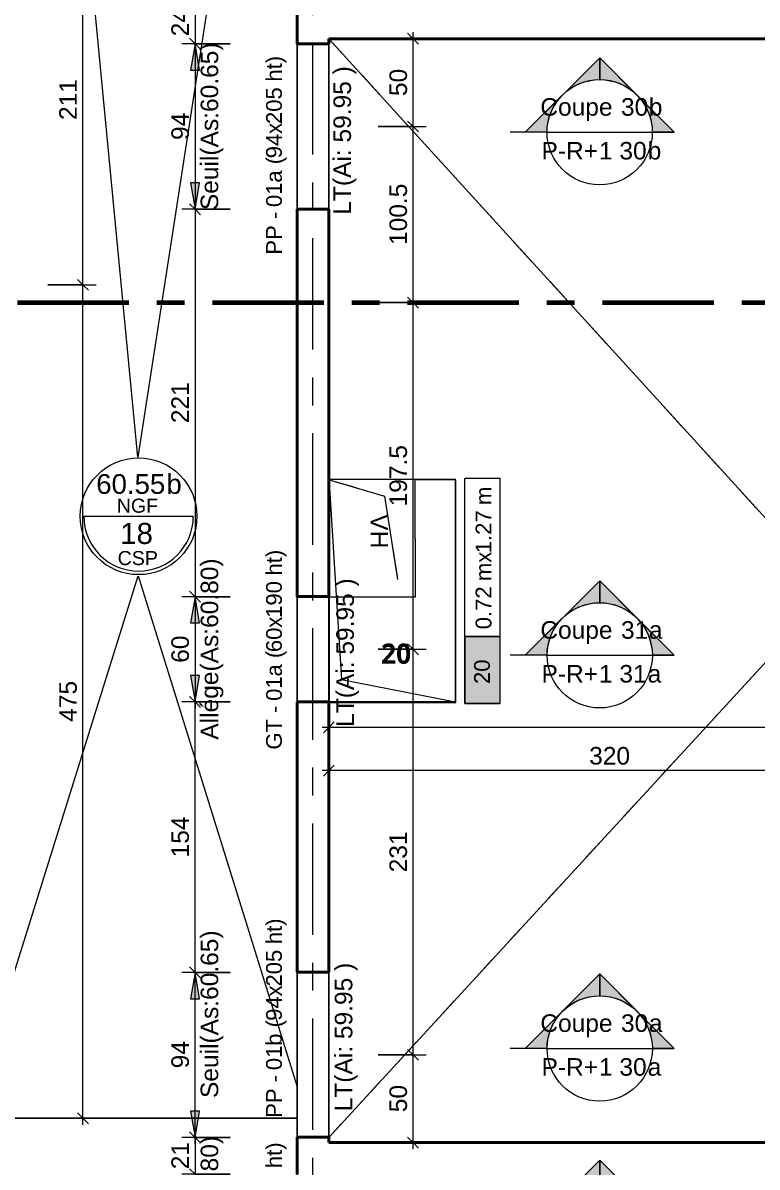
# Model space of a CAD drawing. Header units: metres. Extents: x 399 to 3028, y -427 to 863.
# Drawn here: x 459.25 to 463.43, y -417.55 to -411.04 of the extents above; entities that cross this region are included whole.
import ezdxf

# ---------------------------------------------------------------- set-up
doc = ezdxf.new("R2010")
doc.units = ezdxf.units.M
doc.linetypes.add('Ligne de quadrillage', pattern=[1.11125, 0.635, -0.15875, 0.15875, -0.15875])
doc.linetypes.add('Tiret', pattern=[0.3175, 0.15875, -0.15875])
for name, color, linetype, lineweight in [('02-Gaines numerotées_Stylo_No__83', 7, 'Continuous', 18), ('A-ANNO-DIMS', 211, 'Continuous', 9), ('A-ANNO-DIMS-50', 211, 'Continuous', 9), ('A-DETL', 90, 'Continuous', 18), ('A-DETL-GENF', 92, 'Continuous', 18), ('A-DOOR-IDEN', 31, 'Continuous', 18), ('A-FLOR', 192, 'Continuous', 18), ('A-GENM', 13, 'Continuous', 18), ('A-GENM-IDEN', 13, 'Continuous', 18), ('A-GLAZ-IDEN', 152, 'Continuous', 18), ('A-WALL', 113, 'Continuous', 18), ('G-ANNO-DIMS', 111, 'Continuous', 9), ('G-ANNO-SYMB', 111, 'Continuous', 9), ('R_1 - Openings_dwg', 8, 'Continuous', 18), ('S-FLOR-SYMB', 171, 'Continuous', 9), ('S-GRID', 1, 'Continuous', 9)]:
    doc.layers.add(name, color=color, linetype=linetype, lineweight=lineweight)
doc.styles.add('Arial', font='arial.ttf', dxfattribs={"height": 0.1})
doc.styles.add('Arial_10', font='arial.ttf', dxfattribs={"height": 0.12})
doc.styles.add('Arial_6', font='arial.ttf', dxfattribs={"height": 0.09})
doc.styles.add('Arial_8', font='arial.ttf', dxfattribs={"height": 0.0016})
doc.styles.add('Arial_9', font='arial.ttf', dxfattribs={"height": 0.1125})
doc.styles.add('Malgun Gothic Semilight_B', font='', dxfattribs={"height": 0.115})
doc.styles.get('Malgun Gothic Semilight_B').set_extended_font_data('Malgun Gothic Semilight', bold=True)
doc.dimstyles.new('AES-_COTATION_1_50', dxfattribs={"dimscale": 0.3048, "dimtxt": 0.102026, "dimasz": 0.205052, "dimexe": 0.246063, "dimexo": 0.0625, "dimgap": 0.016404, "dimtad": 1, "dimdec": 1, "dimlfac": 100, "dimrnd": 0.5, "dimdsep": 46, "dimtxsty": 'Arial', "dimblk1": 'OBLIQUE', "dimblk2": 'OBLIQUE', "dimsah": 1, "dimcen": 0.09, "dimdle": 0.123031, "dimazin": 0, "dimtfac": 1, "dimtdec": 4, "dimtix": 1, "dimtmove": 0, "dimatfit": 3, "dimfxl": 0.656168, "dimfxlon": 1, "dimtvp": 1, "dimtolj": 1, "dimtzin": 0, "dimarcsym": 2})
doc.dimstyles.new('AES-_COTATION_1_50_2', dxfattribs={"dimscale": 0.3048, "dimtxt": 0.102026, "dimasz": 0.205052, "dimexe": 0.246063, "dimexo": 0.0625, "dimgap": 0.016404, "dimtad": 1, "dimdec": 1, "dimlfac": 100, "dimrnd": 0.5, "dimdsep": 46, "dimtxsty": 'Arial', "dimblk1": 'OBLIQUE', "dimblk2": 'OBLIQUE', "dimsah": 1, "dimcen": 0.09, "dimdle": 0.123031, "dimazin": 0, "dimtfac": 1, "dimtdec": 4, "dimtix": 1, "dimtmove": 0, "dimatfit": 3, "dimfxl": 0.656168, "dimfxlon": 1, "dimtvp": 1, "dimtolj": 1, "dimtzin": 0, "dimarcsym": 2})
doc.dimstyles.new('AES-_COTATION_Allège_1_50', dxfattribs={"dimscale": 0.3048, "dimtxt": 0.102026, "dimasz": 0.492126, "dimexe": 0.246063, "dimexo": 0.0625, "dimgap": 0.016404, "dimtad": 1, "dimdec": 1, "dimlfac": 100, "dimrnd": 0.5, "dimdsep": 46, "dimtxsty": 'Arial', "dimsah": 1, "dimcen": 0.09, "dimdle": 0.123031, "dimazin": 0, "dimtfac": 1, "dimtdec": 4, "dimtix": 1, "dimtmove": 0, "dimatfit": 3, "dimfxl": 0.656168, "dimfxlon": 1, "dimtvp": 1, "dimtolj": 1, "dimtzin": 0, "dimarcsym": 2})

# ---------------------------------------------------------------- blocks, each defined once
blk = doc.blocks.new('VAU_Réservation_Rectangulaire1 - VAU_Réservation_Rectangulaire-1310797-AES_EXE_BET_TZ_R_1_COF_0100-Plan coffrage PH R_1 Diffusion')
at = {"layer": 'A-DETL-GENF'}
for p, q in [((-0.3613, 0.6342), (-0.3613, -0.6342)), ((-0.3613, 0.6342), (0.3613, 0.6342)), ((0.3613, 0.6342), (-0.3613, 0.6342)), ((-0.3613, 0.6342), (-0.3613, -0.6342)), ((-0.289, 0.5074), (0.3613, 0.6342)), ((0.3613, 0.6342), (0.3613, -0.6342)), ((-0.3251, -0.0626), (-0.289, 0.5074)), ((-0.3601, -0.6148), (-0.3251, -0.0626)), ((-0.3613, -0.6342), (-0.3601, -0.6148)), ((-0.3613, -0.6342), (0.3613, -0.6342))]:
    blk.add_line(p, q, dxfattribs=at)
blk = doc.blocks.new('R_1 - Openings_dwg-817627-AES_EXE_BET_TZ_R_1_COF_0100-Plan coffrage PH R_1 Diffusion')
at = {"layer": '02-Gaines numerotées_Stylo_No__83', "flags": 128}
blk.add_lwpolyline([(752.7937, -279.9372), (752.3141, -280.0371), (752.4364, -280.6246), (753.1431, -280.4774), (752.8845, -279.2356), (752.6574, -279.2829)], close=True, dxfattribs=at)
blk.add_lwpolyline([(752.1777, -279.3829), (752.5064, -279.4101), (752.676, -279.8601)], dxfattribs=at)
at = {"layer": 'A-DETL', "linetype": 'Tiret', "flags": 128}
blk.add_lwpolyline([(752.7937, -279.9372), (752.3141, -280.0371), (752.4364, -280.6246), (753.1431, -280.4774), (752.8845, -279.2356), (752.6574, -279.2829)], close=True, dxfattribs=at)
blk.add_lwpolyline([(752.1777, -279.3829), (752.5064, -279.4101), (752.676, -279.8601)], dxfattribs=at)
at = {"layer": '02-Gaines numerotées_Stylo_No__83', "attachment_point": 1}
for s, insert, char_height, width, rotation, line_spacing_factor, style in [('\\fArial|b0|i0|c178|p34|;V', (752.5476, -279.5062), 0.1, 0.111408, 281.77053, 0.941778, 'Arial'), ('\\fArial|b0|i0|c178|p34|;H', (752.5669, -279.5989), 0.1, 0.119978, 281.77053, 0.941778, 'Arial'), ('20', (752.6585, -280.2362), 0.115, 0.209023, 11.76477, 1.113779, 'Malgun Gothic Semilight_B')]:
    blk.add_mtext(s, dxfattribs=dict(at, insert=insert, char_height=char_height, width=width, rotation=rotation, line_spacing_factor=line_spacing_factor, style=style))
at = {"layer": 'A-DETL', "color": 7, "linetype": 'Tiret', "attachment_point": 1}
for s, insert, char_height, width, rotation, line_spacing_factor, style in [('\\fArial|b0|i0|c178|p34|;V', (752.5476, -279.5062), 0.1, 0.111408, 281.77053, 0.941778, 'Arial'), ('\\fArial|b0|i0|c178|p34|;H', (752.5669, -279.5989), 0.1, 0.119978, 281.77053, 0.941778, 'Arial'), ('20', (752.6585, -280.2362), 0.115, 0.209023, 11.76477, 1.113779, 'Malgun Gothic Semilight_B')]:
    blk.add_mtext(s, dxfattribs=dict(at, insert=insert, char_height=char_height, width=width, rotation=rotation, line_spacing_factor=line_spacing_factor, style=style))
blk = doc.blocks.new('DIMBLOCK187-AES_EXE_BET_TZ_R_1_COF_0100-Plan coffrage PH R_1 Diffusion')
at = {"layer": 'A-ANNO-DIMS-50', "transparency": 16777216}
for p, q in [((461.2738, -416.9146), (461.5488, -416.9146)), ((461.4738, -416.9146), (461.2738, -416.9146)), ((461.4738, -416.9146), (461.4426, -416.8834)), ((461.4738, -417.4522), (461.4738, -416.9146)), ((461.4738, -416.9146), (461.5051, -416.9459)), ((461.4738, -417.4147), (461.4426, -417.3834)), ((461.2738, -417.4147), (461.5488, -417.4147)), ((461.4738, -417.4147), (461.2738, -417.4147)), ((461.4738, -417.4147), (461.5051, -417.4459))]:
    blk.add_line(p, q, dxfattribs=at)
at = {"layer": 'A-ANNO-DIMS-50', "color": 0, "transparency": 16777216, "insert": (461.339, -417.2416), "char_height": 0.1, "width": 0.184588, "attachment_point": 1, "rotation": 90, "line_spacing_factor": 0.941778, "style": 'Arial'}
blk.add_mtext('50', dxfattribs=at)
blk = doc.blocks.new('_Oblique')
at = {"color": 0, "linetype": 'ByBlock', "lineweight": -2}
blk.add_line((-0.5, -0.5), (0.5, 0.5), dxfattribs=at)
blk = doc.blocks.new('DIMBLOCK188-AES_EXE_BET_TZ_R_1_COF_0100-Plan coffrage PH R_1 Diffusion')
at = {"layer": 'A-ANNO-DIMS-50', "transparency": 16777216}
for p, q in [((461.4738, -414.6043), (461.4426, -414.5731)), ((461.2738, -414.6043), (461.5488, -414.6043)), ((461.4738, -414.6043), (461.2738, -414.6043)), ((461.4738, -416.9146), (461.4738, -414.6043)), ((461.4738, -414.6043), (461.5051, -414.6356)), ((461.2738, -416.9146), (461.5488, -416.9146)), ((461.4738, -416.9146), (461.2738, -416.9146)), ((461.4738, -416.9146), (461.4426, -416.8834)), ((461.4738, -416.9146), (461.5051, -416.9459))]:
    blk.add_line(p, q, dxfattribs=at)
at = {"layer": 'A-ANNO-DIMS-50', "color": 0, "transparency": 16777216, "insert": (461.339, -415.8749), "char_height": 0.1, "width": 0.276883, "attachment_point": 1, "rotation": 90, "line_spacing_factor": 0.941778, "style": 'Arial'}
blk.add_mtext('231', dxfattribs=at)
blk = doc.blocks.new('DIMBLOCK189-AES_EXE_BET_TZ_R_1_COF_0100-Plan coffrage PH R_1 Diffusion')
at = {"layer": 'A-ANNO-DIMS-50', "transparency": 16777216}
for p, q in [((461.2738, -412.6293), (461.5488, -412.6293)), ((461.4738, -412.6293), (461.2738, -412.6293)), ((461.4738, -412.6293), (461.4426, -412.598)), ((461.4738, -414.6043), (461.4738, -412.6293)), ((461.4738, -412.6293), (461.5051, -412.6605)), ((461.4738, -414.6043), (461.4426, -414.5731)), ((461.2738, -414.6043), (461.5488, -414.6043)), ((461.4738, -414.6043), (461.2738, -414.6043)), ((461.4738, -414.6043), (461.5051, -414.6356))]:
    blk.add_line(p, q, dxfattribs=at)
at = {"layer": 'A-ANNO-DIMS-50', "color": 0, "transparency": 16777216, "insert": (461.339, -413.7902), "char_height": 0.1, "width": 0.416266, "attachment_point": 1, "rotation": 90, "line_spacing_factor": 0.941778, "style": 'Arial'}
blk.add_mtext('197.5', dxfattribs=at)
blk = doc.blocks.new('DIMBLOCK190-AES_EXE_BET_TZ_R_1_COF_0100-Plan coffrage PH R_1 Diffusion')
at = {"layer": 'A-ANNO-DIMS-50', "transparency": 16777216}
for p, q in [((461.4738, -411.6257), (461.4426, -411.5945)), ((461.2738, -411.6257), (461.5488, -411.6257)), ((461.4738, -411.6257), (461.2738, -411.6257)), ((461.4738, -412.6293), (461.4738, -411.6257)), ((461.4738, -411.6257), (461.5051, -411.657)), ((461.2738, -412.6293), (461.5488, -412.6293)), ((461.4738, -412.6293), (461.2738, -412.6293)), ((461.4738, -412.6293), (461.4426, -412.598)), ((461.4738, -412.6293), (461.5051, -412.6605))]:
    blk.add_line(p, q, dxfattribs=at)
at = {"layer": 'A-ANNO-DIMS-50', "color": 0, "transparency": 16777216, "insert": (461.339, -412.3009), "char_height": 0.1, "width": 0.416266, "attachment_point": 1, "rotation": 90, "line_spacing_factor": 0.941778, "style": 'Arial'}
blk.add_mtext('100.5', dxfattribs=at)
blk = doc.blocks.new('DIMBLOCK191-AES_EXE_BET_TZ_R_1_COF_0100-Plan coffrage PH R_1 Diffusion')
at = {"layer": 'A-ANNO-DIMS-50', "transparency": 16777216}
for p, q in [((461.2738, -411.1254), (461.5488, -411.1254)), ((461.4738, -411.1254), (461.2738, -411.1254)), ((461.4738, -411.1254), (461.4426, -411.0942)), ((461.4738, -411.6257), (461.4738, -411.0879)), ((461.4738, -411.1254), (461.5051, -411.1567)), ((461.4738, -411.6257), (461.4426, -411.5945)), ((461.2738, -411.6257), (461.5488, -411.6257)), ((461.4738, -411.6257), (461.2738, -411.6257)), ((461.4738, -411.6257), (461.5051, -411.657))]:
    blk.add_line(p, q, dxfattribs=at)
at = {"layer": 'A-ANNO-DIMS-50', "color": 0, "transparency": 16777216, "insert": (461.339, -411.4525), "char_height": 0.1, "width": 0.184588, "attachment_point": 1, "rotation": 90, "line_spacing_factor": 0.941778, "style": 'Arial'}
blk.add_mtext('50', dxfattribs=at)
blk = doc.blocks.new('DIMBLOCK208-AES_EXE_BET_TZ_R_1_COF_0100-Plan coffrage PH R_1 Diffusion')
at = {"layer": 'A-ANNO-DIMS-50', "transparency": 16777216}
for p, q in [((460.9934, -415.4956), (460.9934, -415.2206)), ((464.1919, -415.4956), (464.1919, -415.2206)), ((464.1919, -415.2956), (460.9559, -415.2956)), ((460.9934, -415.2956), (460.9622, -415.3268)), ((460.9934, -415.2956), (461.0247, -415.2643)), ((460.9934, -415.2956), (460.9934, -415.4956)), ((464.1919, -415.2956), (464.1606, -415.3268)), ((464.1919, -415.2956), (464.2231, -415.2643)), ((464.1919, -415.2956), (464.1919, -415.4956))]:
    blk.add_line(p, q, dxfattribs=at)
at = {"layer": 'A-ANNO-DIMS-50', "color": 0, "transparency": 16777216, "insert": (462.4773, -415.1608), "char_height": 0.1, "width": 0.276883, "attachment_point": 1, "line_spacing_factor": 0.941778, "style": 'Arial'}
blk.add_mtext('320', dxfattribs=at)
blk = doc.blocks.new('DIMBLOCK209-AES_EXE_BET_TZ_R_1_COF_0100-Plan coffrage PH R_1 Diffusion')
at = {"layer": 'A-ANNO-DIMS-50', "transparency": 16777216}
for p, q in [((460.9934, -415.2495), (460.9934, -414.9745)), ((467.3908, -415.2495), (467.3908, -414.9745)), ((467.4283, -415.0495), (460.9559, -415.0495)), ((460.9934, -415.0495), (460.9622, -415.0808)), ((460.9934, -415.0495), (461.0247, -415.0183)), ((460.9934, -415.0495), (460.9934, -415.2495)), ((467.3908, -415.0495), (467.3595, -415.0808)), ((467.3908, -415.0495), (467.422, -415.0183)), ((467.3908, -415.0495), (467.3908, -415.2495))]:
    blk.add_line(p, q, dxfattribs=at)
at = {"layer": 'A-ANNO-DIMS-50', "color": 0, "transparency": 16777216, "insert": (464.0187, -414.9147), "char_height": 0.1, "width": 0.416266, "attachment_point": 1, "line_spacing_factor": 0.941778, "style": 'Arial'}
blk.add_mtext('639.5', dxfattribs=at)
blk = doc.blocks.new('Coupe - M_Section Head - Filled-24181-AES_EXE_BET_TZ_R_1_COF_0100-Plan coffrage PH R_1 Diffusion')
at = {"layer": 'G-ANNO-SYMB'}
h = blk.add_hatch(color=256, dxfattribs=at)
edge = h.paths.add_edge_path()
edge.add_line((-0.006, 0.00849), (-0.006, 0.006))
edge.add_arc((-0.006, 0), 0.006, 90, 135)
edge.add_line((-0.01024, 0.00424), (-0.006, 0.00849))
h = blk.add_hatch(color=256, dxfattribs=at)
edge = h.paths.add_edge_path()
edge.add_line((-0.006, 0.00849), (-0.00176, 0.00424))
edge.add_arc((-0.006, 0), 0.006, 45, 90)
edge.add_line((-0.006, 0.006), (-0.006, 0.00849))
h = blk.add_hatch(color=256, dxfattribs=at)
edge = h.paths.add_edge_path()
edge.add_line((-0.01449, 0), (-0.01024, 0.00424))
edge.add_arc((-0.006, 0), 0.006, 135, 180)
edge.add_line((-0.012, 0), (-0.01449, 0))
h = blk.add_hatch(color=256, dxfattribs=at)
edge = h.paths.add_edge_path()
edge.add_line((0.00249, 0), (0, 0))
edge.add_arc((-0.006, 0), 0.006, 360, 405)
edge.add_line((-0.00176, 0.00424), (0.00249, 0))
at = {"layer": 'G-ANNO-SYMB', "lineweight": 18}
for p, q in [((-0.006, 0.00849), (-0.01449, 0)), ((-0.006, 0.00849), (-0.01024, 0.00424)), ((-0.006, 0.00849), (0.00249, 0)), ((-0.006, 0.006), (-0.006, 0.00849)), ((-0.006, 0.00849), (-0.006, 0.006)), ((-0.00176, 0.00424), (-0.006, 0.00849)), ((-0.01024, 0.00424), (-0.01449, 0)), ((0.00249, 0), (-0.00176, 0.00424)), ((-0.01449, 0), (-0.012, 0)), ((0, 0), (0.00249, 0)), ((-0.012, 0), (-0.01449, 0)), ((0, 0), (0.00249, 0))]:
    blk.add_line(p, q, dxfattribs=at)
for start, end in [(360, 180), (90, 135), (45, 90), (135, 180), (360, 45), (180, 360)]:
    blk.add_arc((-0.006, 0), 0.006, start, end, dxfattribs=at)
blk = doc.blocks.new('ETQ_SOL_Rectangulaire - RSV_Rect_HZ-1265007-AES_EXE_BET_TZ_R_1_COF_0100-Plan coffrage PH R_1 Diffusion')
at = {"layer": 'A-GENM-IDEN', "lineweight": 9}
blk.add_hatch(color=256, dxfattribs=at).paths.add_polyline_path([(0, -0.002), (-0.00765, -0.002), (-0.00765, 0.002), (0, 0.002)])
at = {"layer": 'A-GENM-IDEN'}
for p, q in [((-0.00765, -0.002), (-0.00765, 0.002)), ((-0.00765, 0.002), (0.01798, 0.002)), ((0, 0.002), (-0.00765, 0.002)), ((-0.00765, 0.002), (-0.00765, -0.002)), ((0, 0.002), (0, -0.002)), ((0, -0.002), (0, 0.002)), ((0.01798, -0.002), (0.01798, 0.002)), ((-0.00765, -0.002), (0.01798, -0.002)), ((-0.00765, -0.002), (0, -0.002))]:
    blk.add_line(p, q, dxfattribs=at)
blk = doc.blocks.new('DIMBLOCK517-AES_EXE_BET_TZ_R_1_COF_0100-Plan coffrage PH R_1 Diffusion')
at = {"layer": 'A-ANNO-DIMS-50', "transparency": 16777216}
for points in [[(460.2309, -417.5947), (460.2044, -417.7447), (460.2573, -417.7447)], [(460.2309, -418.1947), (460.2573, -418.0447), (460.2044, -418.0447)]]:
    blk.add_hatch(color=256, dxfattribs=at).paths.add_polyline_path(points)
for p, q in [((460.4309, -417.5947), (460.1559, -417.5947)), ((460.2309, -417.5947), (460.2044, -417.7447)), ((460.2309, -417.5572), (460.2309, -418.2322)), ((460.2573, -417.7447), (460.2309, -417.5947)), ((460.2309, -417.5947), (460.4309, -417.5947)), ((460.2044, -417.7447), (460.2573, -417.7447)), ((460.2573, -418.0447), (460.2044, -418.0447)), ((460.2044, -418.0447), (460.2309, -418.1947)), ((460.2309, -418.1947), (460.2573, -418.0447)), ((460.4309, -418.1947), (460.1559, -418.1947)), ((460.2309, -418.1947), (460.4309, -418.1947))]:
    blk.add_line(p, q, dxfattribs=at)
at = {"layer": 'A-ANNO-DIMS-50', "color": 0, "transparency": 16777216, "char_height": 0.1, "attachment_point": 1, "line_spacing_factor": 0.941778, "style": 'Arial'}
for s, insert, width, rotation in [('Allége(As:60.80)', (460.263, -418.4095), 1.235613, 90.00085), ('60', (460.0961, -417.9716), 0.184588, 90)]:
    blk.add_mtext(s, dxfattribs=dict(at, insert=insert, width=width, rotation=rotation))
blk = doc.blocks.new('DIMBLOCK518-AES_EXE_BET_TZ_R_1_COF_0100-Plan coffrage PH R_1 Diffusion')
at = {"layer": 'A-ANNO-DIMS-50', "transparency": 16777216}
for p, q in [((460.4309, -417.3847), (460.1559, -417.3847)), ((460.2309, -417.3847), (460.1996, -417.3534)), ((460.2309, -417.3472), (460.2309, -417.6322)), ((460.2309, -417.3847), (460.2621, -417.4159)), ((460.2309, -417.3847), (460.4309, -417.3847)), ((460.4309, -417.5947), (460.1559, -417.5947)), ((460.2309, -417.5947), (460.1996, -417.5634)), ((460.2309, -417.5947), (460.2621, -417.6259)), ((460.2309, -417.5947), (460.4309, -417.5947))]:
    blk.add_line(p, q, dxfattribs=at)
at = {"layer": 'A-ANNO-DIMS-50', "color": 0, "transparency": 16777216, "insert": (460.0961, -417.5666), "char_height": 0.1, "width": 0.184588, "attachment_point": 1, "rotation": 90, "line_spacing_factor": 0.941778, "style": 'Arial'}
blk.add_mtext('21', dxfattribs=at)
blk = doc.blocks.new('DIMBLOCK519-AES_EXE_BET_TZ_R_1_COF_0100-Plan coffrage PH R_1 Diffusion')
at = {"layer": 'A-ANNO-DIMS-50', "transparency": 16777216}
for points in [[(460.2309, -416.4447), (460.2044, -416.5947), (460.2573, -416.5947)], [(460.2309, -417.3847), (460.2573, -417.2347), (460.2044, -417.2347)]]:
    blk.add_hatch(color=256, dxfattribs=at).paths.add_polyline_path(points)
for p, q in [((460.2309, -417.4222), (460.2309, -416.4072)), ((460.4309, -416.4447), (460.1559, -416.4447)), ((460.2309, -416.4447), (460.2044, -416.5947)), ((460.2573, -416.5947), (460.2309, -416.4447)), ((460.2309, -416.4447), (460.4309, -416.4447)), ((460.2044, -416.5947), (460.2573, -416.5947)), ((460.2573, -417.2347), (460.2044, -417.2347)), ((460.2044, -417.2347), (460.2309, -417.3847)), ((460.2309, -417.3847), (460.2573, -417.2347)), ((460.4309, -417.3847), (460.1559, -417.3847)), ((460.2309, -417.3847), (460.4309, -417.3847))]:
    blk.add_line(p, q, dxfattribs=at)
at = {"layer": 'A-ANNO-DIMS-50', "color": 0, "transparency": 16777216, "char_height": 0.1, "attachment_point": 1, "line_spacing_factor": 0.941778, "style": 'Arial'}
for s, insert, width, rotation in [('            Seuil(As:60.65)', (460.263, -417.6265), 1.708385, 90.00085), ('94', (460.096, -416.9916), 0.184588, 90)]:
    blk.add_mtext(s, dxfattribs=dict(at, insert=insert, width=width, rotation=rotation))
blk = doc.blocks.new('DIMBLOCK520-AES_EXE_BET_TZ_R_1_COF_0100-Plan coffrage PH R_1 Diffusion')
at = {"layer": 'A-ANNO-DIMS-50', "transparency": 16777216}
for p, q in [((460.4308, -414.9044), (460.1558, -414.9044)), ((460.2308, -414.9044), (460.1996, -414.8731)), ((460.2309, -416.4822), (460.2308, -414.8669)), ((460.2308, -414.9044), (460.2621, -414.9356)), ((460.2308, -414.9044), (460.4308, -414.9044)), ((460.2309, -416.4447), (460.1996, -416.4134)), ((460.4309, -416.4447), (460.1559, -416.4447)), ((460.2309, -416.4447), (460.2621, -416.4759)), ((460.2309, -416.4447), (460.4309, -416.4447))]:
    blk.add_line(p, q, dxfattribs=at)
at = {"layer": 'A-ANNO-DIMS-50', "color": 0, "transparency": 16777216, "insert": (460.096, -415.7899), "char_height": 0.1, "width": 0.276883, "attachment_point": 1, "rotation": 90, "line_spacing_factor": 0.941778, "style": 'Arial'}
blk.add_mtext('154', dxfattribs=at)
blk = doc.blocks.new('DIMBLOCK521-AES_EXE_BET_TZ_R_1_COF_0100-Plan coffrage PH R_1 Diffusion')
at = {"layer": 'A-ANNO-DIMS-50', "transparency": 16777216}
for points in [[(460.2308, -414.3044), (460.2044, -414.4544), (460.2573, -414.4544)], [(460.2308, -414.9044), (460.2573, -414.7544), (460.2044, -414.7544)]]:
    blk.add_hatch(color=256, dxfattribs=at).paths.add_polyline_path(points)
for p, q in [((460.2308, -414.2669), (460.2308, -414.9419)), ((460.4308, -414.3044), (460.1558, -414.3044)), ((460.2308, -414.3044), (460.2044, -414.4544)), ((460.2573, -414.4544), (460.2308, -414.3044)), ((460.2308, -414.3044), (460.4308, -414.3044)), ((460.2044, -414.4544), (460.2573, -414.4544)), ((460.2573, -414.7544), (460.2044, -414.7544)), ((460.2044, -414.7544), (460.2308, -414.9044)), ((460.2308, -414.9044), (460.2573, -414.7544)), ((460.4308, -414.9044), (460.1558, -414.9044)), ((460.2308, -414.9044), (460.4308, -414.9044))]:
    blk.add_line(p, q, dxfattribs=at)
at = {"layer": 'A-ANNO-DIMS-50', "color": 0, "transparency": 16777216, "char_height": 0.1, "attachment_point": 1, "line_spacing_factor": 0.941778, "style": 'Arial'}
for s, insert, width, rotation in [('Allége(As:60.80)', (460.263, -415.1192), 1.235613, 90.00085), ('60', (460.096, -414.6813), 0.184588, 90)]:
    blk.add_mtext(s, dxfattribs=dict(at, insert=insert, width=width, rotation=rotation))
blk = doc.blocks.new('DIMBLOCK522-AES_EXE_BET_TZ_R_1_COF_0100-Plan coffrage PH R_1 Diffusion')
at = {"layer": 'A-ANNO-DIMS-50', "transparency": 16777216}
for p, q in [((460.4308, -412.0968), (460.1558, -412.0968)), ((460.2308, -412.0968), (460.1995, -412.0656)), ((460.2308, -412.0593), (460.2308, -414.3419)), ((460.2308, -412.0968), (460.262, -412.1281)), ((460.2308, -412.0968), (460.4308, -412.0968)), ((460.4308, -414.3044), (460.1558, -414.3044)), ((460.2308, -414.3044), (460.1996, -414.2731)), ((460.2308, -414.3044), (460.2621, -414.3356)), ((460.2308, -414.3044), (460.4308, -414.3044))]:
    blk.add_line(p, q, dxfattribs=at)
at = {"layer": 'A-ANNO-DIMS-50', "color": 0, "transparency": 16777216, "insert": (460.096, -413.316), "char_height": 0.1, "width": 0.276883, "attachment_point": 1, "rotation": 90, "line_spacing_factor": 0.941778, "style": 'Arial'}
blk.add_mtext('221', dxfattribs=at)
blk = doc.blocks.new('DIMBLOCK523-AES_EXE_BET_TZ_R_1_COF_0100-Plan coffrage PH R_1 Diffusion')
at = {"layer": 'A-ANNO-DIMS-50', "transparency": 16777216}
for points in [[(460.2308, -411.1547), (460.2043, -411.3047), (460.2572, -411.3047)], [(460.2308, -412.0968), (460.2572, -411.9468), (460.2043, -411.9468)]]:
    blk.add_hatch(color=256, dxfattribs=at).paths.add_polyline_path(points)
for p, q in [((460.2308, -411.1172), (460.2308, -412.1343)), ((460.4308, -411.1547), (460.1558, -411.1547)), ((460.2308, -411.1547), (460.2043, -411.3047)), ((460.2572, -411.3047), (460.2308, -411.1547)), ((460.2308, -411.1547), (460.4308, -411.1547)), ((460.2043, -411.3047), (460.2572, -411.3047)), ((460.2572, -411.9468), (460.2043, -411.9468)), ((460.2043, -411.9468), (460.2308, -412.0968)), ((460.2308, -412.0968), (460.2572, -411.9468)), ((460.4308, -412.0968), (460.1558, -412.0968)), ((460.2308, -412.0968), (460.4308, -412.0968))]:
    blk.add_line(p, q, dxfattribs=at)
at = {"layer": 'A-ANNO-DIMS-50', "color": 0, "transparency": 16777216, "char_height": 0.1, "attachment_point": 1, "line_spacing_factor": 0.941778, "style": 'Arial'}
for s, insert, width, rotation in [('Seuil(As:60.65)', (460.2629, -412.1021), 1.143318, 90.00085), ('94', (460.096, -411.7026), 0.184588, 90)]:
    blk.add_mtext(s, dxfattribs=dict(at, insert=insert, width=width, rotation=rotation))
blk = doc.blocks.new('DIMBLOCK524-AES_EXE_BET_TZ_R_1_COF_0100-Plan coffrage PH R_1 Diffusion')
at = {"layer": 'A-ANNO-DIMS-50', "transparency": 16777216}
for p, q in [((460.2308, -410.8782), (460.2308, -411.1922)), ((460.4308, -410.9157), (460.1558, -410.9157)), ((460.2308, -410.9157), (460.1995, -410.8845)), ((460.2308, -410.9157), (460.262, -410.947)), ((460.2308, -410.9157), (460.4308, -410.9157)), ((460.2308, -411.1547), (460.1995, -411.1234)), ((460.4308, -411.1547), (460.1558, -411.1547)), ((460.2308, -411.1547), (460.262, -411.1859)), ((460.2308, -411.1547), (460.4308, -411.1547))]:
    blk.add_line(p, q, dxfattribs=at)
at = {"layer": 'A-ANNO-DIMS-50', "color": 0, "transparency": 16777216, "insert": (460.096, -411.1121), "char_height": 0.1, "width": 0.184588, "attachment_point": 1, "rotation": 90, "line_spacing_factor": 0.941778, "style": 'Arial'}
blk.add_mtext('24', dxfattribs=at)
blk = doc.blocks.new('DIMBLOCK622-AES_EXE_BET_TZ_R_1_COF_0100-Plan coffrage PH R_1 Diffusion')
at = {"layer": 'A-ANNO-DIMS-50', "transparency": 16777216}
for p, q in [((459.5917, -412.5278), (459.5605, -412.4966)), ((459.3917, -412.5278), (459.6667, -412.5278)), ((459.5917, -412.5278), (459.3917, -412.5278)), ((459.5917, -417.3137), (459.5917, -412.5278)), ((459.5917, -412.5278), (459.623, -412.5591)), ((459.5917, -417.2762), (459.5605, -417.2449)), ((459.3917, -417.2762), (459.6667, -417.2762)), ((459.5917, -417.2762), (459.3917, -417.2762)), ((459.5917, -417.2762), (459.623, -417.3074))]:
    blk.add_line(p, q, dxfattribs=at)
at = {"layer": 'A-ANNO-DIMS-50', "color": 0, "transparency": 16777216, "insert": (459.4569, -415.0174), "char_height": 0.1, "width": 0.276883, "attachment_point": 1, "rotation": 90, "line_spacing_factor": 0.941778, "style": 'Arial'}
blk.add_mtext('475', dxfattribs=at)
blk = doc.blocks.new('DIMBLOCK623-AES_EXE_BET_TZ_R_1_COF_0100-Plan coffrage PH R_1 Diffusion')
at = {"layer": 'A-ANNO-DIMS-50', "transparency": 16777216}
for p, q in [((459.3917, -410.4188), (459.6667, -410.4188)), ((459.5917, -410.4188), (459.3917, -410.4188)), ((459.5917, -410.4188), (459.5605, -410.3875)), ((459.5917, -412.5278), (459.5917, -410.3813)), ((459.5917, -410.4188), (459.623, -410.45)), ((459.5917, -412.5278), (459.5605, -412.4966)), ((459.3917, -412.5278), (459.6667, -412.5278)), ((459.5917, -412.5278), (459.3917, -412.5278)), ((459.5917, -412.5278), (459.623, -412.5591))]:
    blk.add_line(p, q, dxfattribs=at)
at = {"layer": 'A-ANNO-DIMS-50', "color": 0, "transparency": 16777216, "insert": (459.4569, -411.5887), "char_height": 0.1, "width": 0.276883, "attachment_point": 1, "rotation": 90, "line_spacing_factor": 0.941778, "style": 'Arial'}
blk.add_mtext('211', dxfattribs=at)
blk = doc.blocks.new('AES-Etiquette Dalle CSP brut vide - Dalle bidirectionnelle-1830522-AES_EXE_BET_TZ_R_1_COF_0100-Plan coffrage PH R_1 Diffusion')
at = {"layer": 'S-FLOR-SYMB'}
blk.add_line((-0.00624, 0), (0.00624, 0), dxfattribs=at)
blk.add_circle((0, 0), 0.00665, dxfattribs=at)
blk.add_arc((0, 0), 0.00624, 180, 360, dxfattribs=at)
at = {"layer": 'S-FLOR-SYMB', "char_height": 0.0016, "attachment_point": 1, "style": 'Arial_8'}
for s, insert, width in [('NGF', (-0.00249, 0.00201), 0.0058523), ('CSP', (-0.00239, -0.00396), 0.005692)]:
    blk.add_mtext(s, dxfattribs=dict(at, insert=insert, width=width))

msp = doc.modelspace()

# ---------------------------------------------------------------- linework, layer by layer
at = {"layer": 'A-DETL', "color": 51}
for p, q in [((459.9053, -413.5097), (459.3433, -407.6375)), ((460.8133, -407.6375), (459.9053, -413.5097)), ((463.8576, -414.2701), (460.9934, -411.1254)), ((458.9964, -417.0962), (459.9071, -414.1866)), ((459.9071, -414.1866), (460.8135, -417.0962)), ((463.8576, -414.2701), (460.9935, -417.3847))]:
    msp.add_line(p, q, dxfattribs=at)
at = {"layer": 'A-DETL', "linetype": 'Tiret'}
for q in [(460.9934, -411.1254), (460.9935, -417.3847)]:
    msp.add_line((463.8576, -414.2701), q, dxfattribs=at)
at = {"layer": 'A-FLOR', "color": 31, "lineweight": 25}
for p, q in [((460.8133, -407.6375), (460.8135, -417.2762)), ((460.9934, -411.1254), (467.3908, -411.1254)), ((460.9935, -417.4147), (460.9934, -411.1254)), ((460.8135, -417.2762), (458.9964, -417.2762)), ((458.9964, -417.2762), (460.8135, -417.2762)), ((460.8135, -417.2762), (460.8135, -420.3278)), ((467.3908, -417.4147), (460.9935, -417.4147))]:
    msp.add_line(p, q, dxfattribs=at)
at = {"layer": 'A-WALL', "color": 2, "lineweight": 50}
for p, q in [((460.8134, -411.1546), (460.8134, -410.9157)), ((460.9934, -411.1254), (460.9934, -411.1546)), ((467.3908, -411.1254), (460.9934, -411.1254)), ((460.9934, -411.1546), (460.8134, -411.1546)), ((460.8134, -412.8468), (460.8134, -412.0968)), ((460.8134, -412.0968), (460.9934, -412.0968)), ((460.9934, -412.0968), (460.9934, -412.8468)), ((460.8134, -414.3043), (460.8134, -412.8468)), ((460.9934, -412.8468), (460.9934, -414.3043)), ((460.9934, -414.3043), (460.8134, -414.3043)), ((460.8134, -416.4446), (460.8134, -414.9043)), ((460.8134, -414.9043), (460.9934, -414.9043)), ((460.9934, -414.9043), (460.9934, -416.4446)), ((460.9934, -416.4446), (460.8134, -416.4446)), ((460.8135, -417.5946), (460.8135, -417.3846)), ((460.8135, -417.3846), (460.9935, -417.3846)), ((460.9935, -417.3846), (460.9935, -417.4147)), ((460.9935, -417.4147), (467.3908, -417.4147))]:
    msp.add_line(p, q, dxfattribs=at)
at = {"layer": 'A-WALL', "color": 3, "lineweight": 25}
for p, q in [((460.8134, -411.1546), (460.8134, -412.0968)), ((460.9934, -412.0968), (460.9934, -411.1546)), ((460.8134, -414.3043), (460.8134, -414.9043)), ((460.9934, -414.9043), (460.9934, -414.3043)), ((460.8134, -416.4446), (460.8135, -417.3846)), ((460.9935, -417.3846), (460.9934, -416.4446))]:
    msp.add_line(p, q, dxfattribs=at)
at = {"layer": 'G-ANNO-SYMB'}
for p, q in [((462.2373, -411.6587), (462.0268, -411.6587)), ((462.2374, -414.6386), (462.0269, -414.6386)), ((462.2374, -416.8786), (462.0269, -416.8786))]:
    msp.add_line(p, q, dxfattribs=at)
at = {"layer": 'G-ANNO-SYMB', "lineweight": 18}
for p, q in [((462.2373, -411.6587), (462.8373, -411.6587)), ((462.2374, -414.6386), (462.8374, -414.6386)), ((462.2374, -416.8786), (462.8374, -416.8786))]:
    msp.add_line(p, q, dxfattribs=at)
at = {"layer": 'S-GRID', "linetype": 'Ligne de quadrillage'}
msp.add_line((460.9024, -424.0096), (460.9017, -380.1742), dxfattribs=at)
at = {"layer": 'S-GRID', "linetype": 'Ligne de quadrillage', "lineweight": 100}
msp.add_line((402.5455, -412.6293), (470.4955, -412.6293), dxfattribs=at)

# ---------------------------------------------------------------- block references
at = {"layer": 'A-GENM', "extrusion": (0, 0, -1), "rotation": 179.9991487071823}
msp.add_blockref('VAU_Réservation_Rectangulaire1 - VAU_Réservation_Rectangulaire-1310797-AES_EXE_BET_TZ_R_1_COF_0100-Plan coffrage PH R_1 Diffusion', (-461.3547, -414.2697), dxfattribs=at)
at = {"layer": 'A-GENM-IDEN', "xscale": 49.99999999999996, "yscale": 49.99999999999996, "zscale": 49.99999999999996, "rotation": 89.99999999999991}
msp.add_blockref('ETQ_SOL_Rectangulaire - RSV_Rect_HZ-1265007-AES_EXE_BET_TZ_R_1_COF_0100-Plan coffrage PH R_1 Diffusion', (461.8691, -414.5309), dxfattribs=at)
at = {"layer": 'G-ANNO-SYMB', "lineweight": 18, "extrusion": (0, 0, -1), "xscale": 49.99999999999997, "yscale": 49.99999999999997, "zscale": 49.99999999999997, "rotation": 359.9991493371959}
for p in [(-462.2373, -411.6587), (-462.2374, -414.6386), (-462.2374, -416.8786), (-462.2374, -417.9386)]:
    msp.add_blockref('Coupe - M_Section Head - Filled-24181-AES_EXE_BET_TZ_R_1_COF_0100-Plan coffrage PH R_1 Diffusion', p, dxfattribs=at)
at = {"layer": 'R_1 - Openings_dwg', "color": 92, "linetype": 'Tiret', "rotation": 348.2360846844102}
msp.add_blockref('R_1 - Openings_dwg-817627-AES_EXE_BET_TZ_R_1_COF_0100-Plan coffrage PH R_1 Diffusion', (-218.4239, 13.2301), dxfattribs=at)
at = {"layer": 'S-FLOR-SYMB', "xscale": 49.99999999999997, "yscale": 49.99999999999997, "zscale": 49.99999999999997, "rotation": 0.005764986036119023}
msp.add_blockref('AES-Etiquette Dalle CSP brut vide - Dalle bidirectionnelle-1830522-AES_EXE_BET_TZ_R_1_COF_0100-Plan coffrage PH R_1 Diffusion', (459.9092, -413.8465), dxfattribs=at)

# ---------------------------------------------------------------- texts
at = {"layer": 'A-DOOR-IDEN', "lineweight": 9, "char_height": 0.09, "attachment_point": 1, "rotation": 90, "style": 'Arial_6'}
for s, insert, width in [('ht)', (460.6358, -411.3704), 0.172363), ('205 ', (460.6358, -411.6118), 0.292616), ('\\fArial|b0|i0|c178|p34|;x', (460.6358, -411.668), 0.068143), ('94', (460.6358, -411.8069), 0.168354), ('a (', (460.6358, -411.9458), 0.168354), ('01', (460.6358, -412.0848), 0.168354), ('PP - ', (460.6358, -412.356), 0.328692), ('ht)', (460.6358, -416.2844), 0.172363), ('205 ', (460.6358, -416.5258), 0.292616), ('\\fArial|b0|i0|c178|p34|;x', (460.6358, -416.582), 0.068143), ('94', (460.6358, -416.7209), 0.168354), ('b (', (460.6358, -416.8632), 0.172363), ('01', (460.6358, -417.0021), 0.168354), ('PP - ', (460.6358, -417.2733), 0.328692)]:
    msp.add_mtext(s, dxfattribs=dict(at, insert=insert, width=width))
at = {"layer": 'A-GENM-IDEN', "lineweight": 9, "char_height": 0.09, "attachment_point": 1, "rotation": 90, "style": 'Arial_6'}
for s, insert, width in [('\\fArial|b0|i0|c178|p34|;m', (461.8302, -413.7826), 0.124262), ('1.27 ', (461.8302, -414.0571), 0.3327), ('mx', (461.8302, -414.2158), 0.192405), ('0.72 ', (461.8302, -414.4903), 0.3327), ('20', (461.8212, -414.8021), 0.168354)]:
    msp.add_mtext(s, dxfattribs=dict(at, insert=insert, width=width))
at = {"layer": 'A-GLAZ-IDEN', "lineweight": 9, "char_height": 0.09, "attachment_point": 1, "rotation": 90, "style": 'Arial_6'}
for s, insert, width in [('ht)', (460.6358, -414.1838), 0.172363), ('190 ', (460.6358, -414.4253), 0.292616), ('\\fArial|b0|i0|c178|p34|;x', (460.6358, -414.4815), 0.068143), ('60', (460.6358, -414.6204), 0.168354), ('a (', (460.6358, -414.7593), 0.168354), ('01', (460.6358, -414.8982), 0.168354), ('GT - ', (460.6358, -415.176), 0.336709), ('ht)', (460.6358, -417.5602), 0.172363)]:
    msp.add_mtext(s, dxfattribs=dict(at, insert=insert, width=width))
at = {"layer": 'G-ANNO-DIMS', "char_height": 0.1, "width": 1.011239, "attachment_point": 1, "rotation": 90, "line_spacing_factor": 0.941778, "style": 'Arial'}
for insert in [(461.0197, -412.1283), (461.0362, -415.0461), (461.0275, -417.2364)]:
    msp.add_mtext('LT(Ai: 59.95 )', dxfattribs=dict(at, insert=insert))
at = {"layer": 'G-ANNO-SYMB', "char_height": 0.1, "attachment_point": 1, "style": 'Arial'}
for s, insert, width in [('Coupe ', (462.1989, -411.4642), 0.557173), ('30', (462.6586, -411.4642), 0.192405), ('\\fArial|b0|i0|c178|p34|;b', (462.8174, -411.4642), 0.096202), ('P-R+', (462.2057, -411.7137), 0.396835), ('1 30', (462.5331, -411.7137), 0.336709), ('\\fArial|b0|i0|c178|p34|;b', (462.8109, -411.7137), 0.096202), ('Coupe ', (462.199, -414.4441), 0.557173), ('31', (462.6587, -414.4441), 0.192405), ('\\fArial|b0|i0|c178|p34|;a', (462.8174, -414.4441), 0.096202), ('P-R+', (462.2057, -414.6936), 0.396835), ('1 31', (462.5331, -414.6936), 0.336709), ('\\fArial|b0|i0|c178|p34|;a', (462.811, -414.6936), 0.096202), ('Coupe ', (462.199, -416.6841), 0.557173), ('30', (462.6587, -416.6841), 0.192405), ('\\fArial|b0|i0|c178|p34|;a', (462.8175, -416.6841), 0.096202), ('P-R+', (462.2058, -416.9336), 0.396835), ('1 30', (462.5332, -416.9336), 0.336709), ('\\fArial|b0|i0|c178|p34|;a', (462.811, -416.9336), 0.096202)]:
    msp.add_mtext(s, dxfattribs=dict(at, insert=insert, width=width))
at = {"layer": 'S-FLOR-SYMB', "attachment_point": 1, "rotation": 0.00576}
for s, insert, char_height, width, style in [('60.55', (459.6679, -413.6064), 0.1125, 0.485021, 'Arial_9'), ('\\fArial|b0|i0|c178|p34|;b', (460.068, -413.6064), 0.1125, 0.108228, 'Arial_9'), ('18', (459.8045, -413.8841), 0.12, 0.224472, 'Arial_10')]:
    msp.add_mtext(s, dxfattribs=dict(at, insert=insert, char_height=char_height, width=width, style=style))

# ---------------------------------------------------------------- dimensions: what is measured, and where the dimension line sits
at = {"layer": 'A-ANNO-DIMS'}
for base, p1, p2, angle, dimstyle, override, picture, middle in [((459.5917, -410.4188), (459.3917, -412.5278), (459.3917, -410.4188), 90, 'AES-_COTATION_1_50_2', {"dimpost": '<>', "dimfxl": 2.109023}, 'DIMBLOCK623-AES_EXE_BET_TZ_R_1_COF_0100-Plan coffrage PH R_1 Diffusion', (459.5365, -411.4733)), ((460.2308, -411.1547), (460.4308, -410.9157), (460.4308, -411.1547), 270.00085, 'AES-_COTATION_1_50_2', {"dimpost": '<>', "dimfxl": 0.23892}, 'DIMBLOCK524-AES_EXE_BET_TZ_R_1_COF_0100-Plan coffrage PH R_1 Diffusion', (460.286, -411.0352)), ((461.4738, -411.1254), (461.2738, -411.6257), (461.2738, -411.1254), 90, 'AES-_COTATION_1_50', {"dimpost": '<>', "dimfxl": 0.500283}, 'DIMBLOCK191-AES_EXE_BET_TZ_R_1_COF_0100-Plan coffrage PH R_1 Diffusion', (461.4178, -411.3756)), ((461.4738, -411.6257), (461.2738, -412.6293), (461.2738, -411.6257), 90, 'AES-_COTATION_1_50', {"dimpost": '<>', "dimfxl": 1.003534}, 'DIMBLOCK190-AES_EXE_BET_TZ_R_1_COF_0100-Plan coffrage PH R_1 Diffusion', (461.4178, -412.1275)), ((460.2308, -414.3044), (460.4308, -412.0968), (460.4308, -414.3044), 270.00085, 'AES-_COTATION_1_50_2', {"dimpost": '<>', "dimfxl": 2.207539}, 'DIMBLOCK522-AES_EXE_BET_TZ_R_1_COF_0100-Plan coffrage PH R_1 Diffusion', (460.286, -413.2006)), ((459.5917, -412.5278), (459.3917, -417.2762), (459.3917, -412.5278), 90, 'AES-_COTATION_1_50_2', {"dimpost": '<>', "dimfxl": 4.748367}, 'DIMBLOCK622-AES_EXE_BET_TZ_R_1_COF_0100-Plan coffrage PH R_1 Diffusion', (459.5359, -414.902)), ((461.4738, -412.6293), (461.2738, -414.6043), (461.2738, -412.6293), 90, 'AES-_COTATION_1_50', {"dimpost": '<>', "dimfxl": 1.975085}, 'DIMBLOCK189-AES_EXE_BET_TZ_R_1_COF_0100-Plan coffrage PH R_1 Diffusion', (461.4178, -413.6168)), ((461.4738, -414.6043), (461.2738, -416.9146), (461.2738, -414.6043), 90, 'AES-_COTATION_1_50', {"dimpost": '<>', "dimfxl": 2.3103}, 'DIMBLOCK188-AES_EXE_BET_TZ_R_1_COF_0100-Plan coffrage PH R_1 Diffusion', (461.4177, -415.7595)), ((460.2308, -414.9044), (460.4309, -416.4447), (460.4308, -414.9044), 270.00085, 'AES-_COTATION_1_50_2', {"dimpost": '<>', "dimfxl": 1.5403}, 'DIMBLOCK520-AES_EXE_BET_TZ_R_1_COF_0100-Plan coffrage PH R_1 Diffusion', (460.2869, -415.6745)), ((460.99343, -415.29559), (464.19189, -415.49559), (460.99343, -415.49559), 0, 'AES-_COTATION_1_50', {"dimpost": '<>', "dimfxl": 3.198457}, 'DIMBLOCK208-AES_EXE_BET_TZ_R_1_COF_0100-Plan coffrage PH R_1 Diffusion', (462.59266, -415.2395)), ((461.4738, -416.9146), (461.2738, -417.4147), (461.2738, -416.9146), 90, 'AES-_COTATION_1_50', {"dimpost": '<>', "dimfxl": 0.500017}, 'DIMBLOCK187-AES_EXE_BET_TZ_R_1_COF_0100-Plan coffrage PH R_1 Diffusion', (461.4178, -417.1647)), ((460.2309, -417.5947), (460.4309, -417.3847), (460.4309, -417.5947), 270.00085, 'AES-_COTATION_1_50_2', {"dimpost": '<>', "dimfxl": 0.21}, 'DIMBLOCK518-AES_EXE_BET_TZ_R_1_COF_0100-Plan coffrage PH R_1 Diffusion', (460.2861, -417.4897))]:
    dim = msp.add_linear_dim(base=base, p1=p1, p2=p2, angle=angle, dimstyle=dimstyle, override=override, dxfattribs=at)
    dim.commit()
    dim.dimension.update_dxf_attribs({"geometry": picture, "text_midpoint": middle})
for base, p1, p2, text, override, picture, middle in [((460.2308, -412.0968), (460.4308, -411.1547), (460.4308, -412.0968), '<>\\XSeuil(As:60.65)', {"dimpost": '<>', "dimfxl": 0.94216}, 'DIMBLOCK523-AES_EXE_BET_TZ_R_1_COF_0100-Plan coffrage PH R_1 Diffusion', (460.2308, -411.6257)), ((460.2308, -414.9044), (460.4308, -414.3044), (460.4308, -414.9044), '<>\\XAllége(As:60.80)', {"dimpost": '<>', "dimfxl": 0.6}, 'DIMBLOCK521-AES_EXE_BET_TZ_R_1_COF_0100-Plan coffrage PH R_1 Diffusion', (460.2308, -414.6044)), ((460.2309, -416.4447), (460.4309, -417.3847), (460.4309, -416.4447), '<>\\X            Seuil(As:60.65)', {"dimpost": '<>', "dimfxl": 0.94}, 'DIMBLOCK519-AES_EXE_BET_TZ_R_1_COF_0100-Plan coffrage PH R_1 Diffusion', (460.2309, -416.9147)), ((460.2309, -418.1947), (460.4309, -417.5947), (460.4309, -418.1947), '<>\\XAllége(As:60.80)', {"dimpost": '<>', "dimfxl": 0.6}, 'DIMBLOCK517-AES_EXE_BET_TZ_R_1_COF_0100-Plan coffrage PH R_1 Diffusion', (460.2309, -417.8947))]:
    dim = msp.add_linear_dim(base=base, p1=p1, p2=p2, angle=270.00085, text=text, dimstyle='AES-_COTATION_Allège_1_50', override=override, dxfattribs=at)
    dim.commit()
    dim.dimension.update_dxf_attribs({"geometry": picture, "text_midpoint": middle})
dim = msp.add_linear_dim(base=(460.9934, -415.0495), p1=(467.3908, -415.2495), p2=(460.9934, -415.2495), dimstyle='AES-_COTATION_1_50', override={"dimpost": '<>', "dimfxl": 6.397366}, dxfattribs=at)
dim.commit()
dim.dimension.update_dxf_attribs({"geometry": 'DIMBLOCK209-AES_EXE_BET_TZ_R_1_COF_0100-Plan coffrage PH R_1 Diffusion', "text_midpoint": (464.1921, -414.9934)})

doc.saveas('drawing.dxf')
